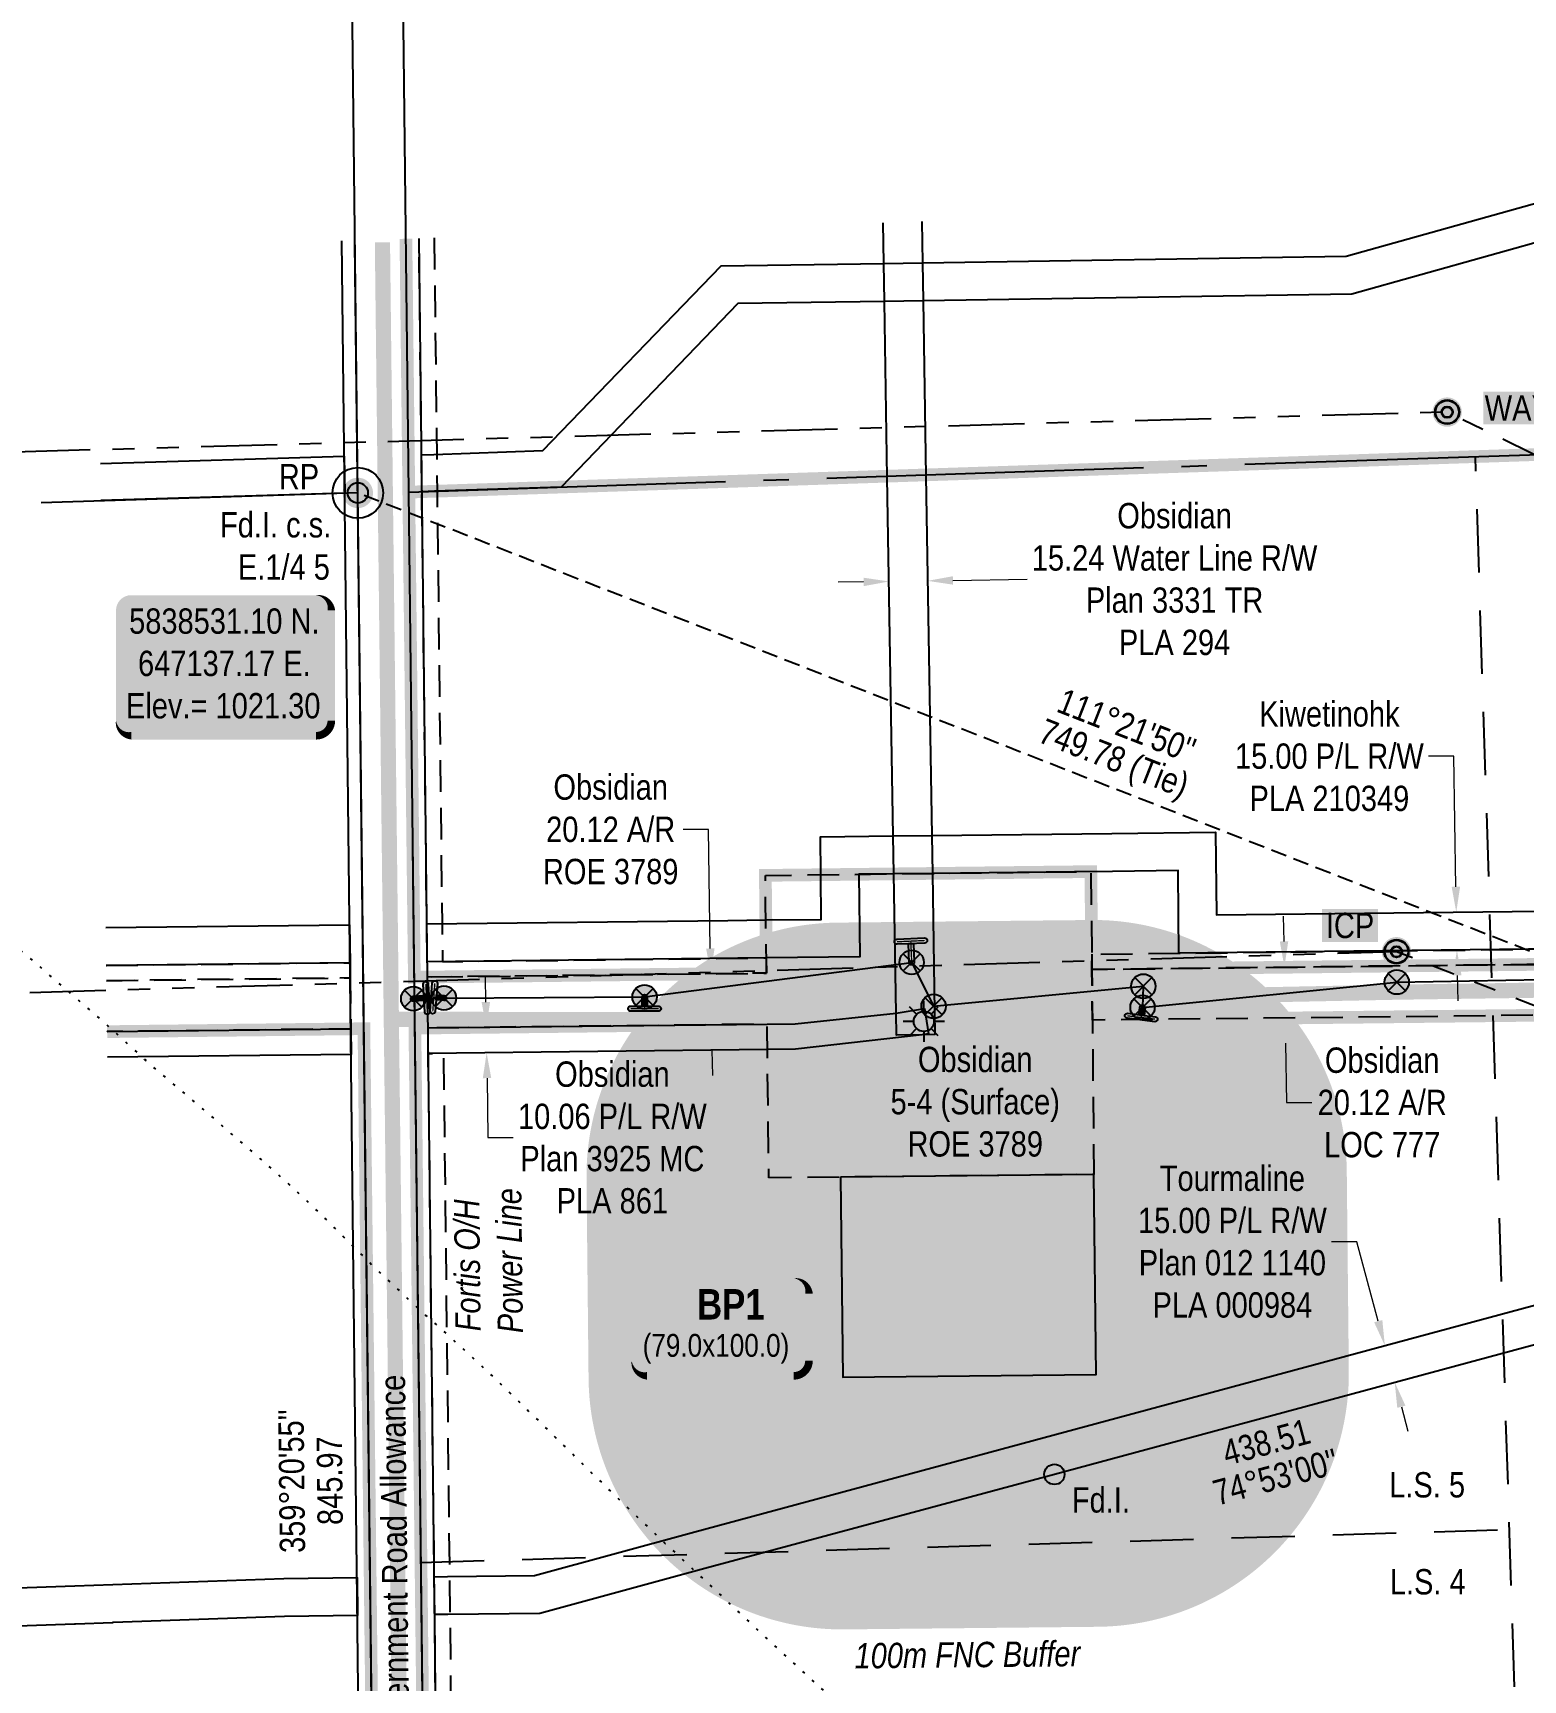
# Model space of a CAD drawing. Extents: x 640289 to 652763, y 5833822 to 5839625.
# Drawn here: x 647009 to 647597, y 5838062 to 5838713 of the extents above; entities that cross this region are included whole.
import ezdxf
from ezdxf.enums import TextEntityAlignment as Align

# ---------------------------------------------------------------- set-up
doc = ezdxf.new("R2010")
doc.units = 0
doc.header["$LTSCALE"] = 5
doc.header["$PDMODE"] = 34
doc.header["$PDSIZE"] = 0.03
for name, pattern in [('CENTERLINEX3', [5, 2.5, -1, 0.5, -1]), ('foc-ACCESSROAD', [3.75, 2.5, -1.25]), ('foc-DOT', [1, 0.2, -0.8]), ('foc-DRILLPATH', [14.75, 6, -1.75, 1.75, -1.75, 1.75, -1.75]), ('foc-FLOWLINE', [3.75, 2.5, -1.25]), ('foc-LSD', [8, 5, -3]), ('foc-QUARTERLINE', [33, 25, -3, 2, -3]), ('foc-TIELINE', [1.875, 1.25, -0.625])]:
    doc.linetypes.add(name, pattern=pattern)
doc.layers.get('Defpoints').update_dxf_attribs({"color": 9})
for name, color, linetype in [('35', 37, 'Continuous'), ('AS-POWER', 104, 'foc-POWER'), ('AS-POWER-EXISTING-ANC', 72, 'Continuous'), ('AS-POWER-EXISTING-PP', 72, 'Continuous'), ('AS-POWER-T', 104, 'Continuous'), ('AS-ROADS', 254, 'Continuous'), ('AS-TELUS', 224, 'foc-TEL'), ('C-AR', 13, 'foc-ACCESSROAD'), ('C-RW', 13, 'Continuous'), ('C-WS', 13, 'foc-ACCESSROAD'), ('DETAIL-HZ-Existing', 8, 'foc-DOT'), ('DETAIL-T', 7, 'Continuous'), ('F-EZE', 190, 'foc-FLOWLINE'), ('F-RW', 190, 'Continuous'), ('F-WS-S', 8, 'Continuous'), ('L-BD', 7, 'Continuous'), ('L-MON', 1, 'Continuous'), ('L-MON-T', 1, 'Continuous'), ('L-QSEC', 8, 'foc-QUARTERLINE'), ('L-ROAD-T', 7, 'Continuous'), ('L-SEC', 7, 'Continuous'), ('L-SECTION-LSD', 7, 'foc-LSD'), ('L-TIE', 7, 'foc-TIELINE'), ('L-TITLEDB', 4, 'Continuous'), ('P-BUFFER-H 30m', 51, 'Continuous'), ('P-BUFFER-T', 40, 'Continuous'), ('P-PDRILLPATH', 12, 'foc-DRILLPATH'), ('P-TEMP-BLOCKS', 250, 'Continuous'), ('P-TEMP-H', 41, 'Continuous'), ('P-TEMP_BORROW PIT', 46, 'Continuous')]:
    doc.layers.add(name, color=color, linetype=linetype)
doc.layers.add('AS-TRAPPER BOUNDARY', color=7, linetype='CENTERLINEX3', true_color=0xb85c00, transparency=0.6)
for name, color, linetype, lineweight in [('C-AR-T', 13, 'Continuous', 9), ('C-RW-T', 13, 'Continuous', 9), ('C-WS-T', 13, 'Continuous', 9), ('F-RW-T', 190, 'Continuous', 9)]:
    doc.layers.add(name, color=color, linetype=linetype, lineweight=lineweight)
doc.styles.add('100L', font='ARIALN.TTF', dxfattribs={"height": 11})
doc.styles.add('80', font='ARIALN.TTF', dxfattribs={"height": 10})
doc.styles.add('80CG', font='ARIALN.TTF', dxfattribs={"height": 10})
doc.styles.add('80L', font='ARIALN.TTF', dxfattribs={"height": 10})
doc.styles.add('BOLD', font='ARIALNB.TTF')
doc.styles.add('foc-LtypeFont', font='ARIALN.TTF', dxfattribs={"height": 7.35})
doc.linetypes.add('foc-POWER', pattern='A,6,-1,["P",foc-LtypeFont,S=0.2,R=0,X=-0.625,Y=-0.75],-1.24,4', length=12.24)
doc.linetypes.add('foc-POWER-NOLINE', pattern='A,0,-4,["P",foc-LtypeFont,S=0.2,R=0,X=-0.625,Y=-0.75],-8.24', length=12.24)
doc.linetypes.add('foc-TEL', pattern='A,2,-1,["T",foc-LtypeFont,S=0.2,R=0,X=-0.425,Y=-0.75],-1.24,8', length=12.24)
doc.linetypes.add('foc-TEL-NOLINE', pattern='A,0,-2,["T",foc-LtypeFont,S=0.2,R=0,X=-0.425,Y=-0.75],-10.24', length=12.24)
doc.dimstyles.new('Compass 5 000', dxfattribs={"dimscale": 5, "dimtxt": 9, "dimasz": 2, "dimexe": 0.2, "dimexo": 0.0625, "dimgap": 0.5, "dimtad": 0, "dimtih": 1, "dimtoh": 1, "dimzin": 0, "dimdsep": 46, "dimtxsty": '80CG', "dimcen": 0.1, "dimse1": 1, "dimse2": 1, "dimclrd": 256, "dimclrt": 256, "dimaunit": 1, "dimadec": 4, "dimazin": 0, "dimtfac": 0.06, "dimtofl": 0, "dimtmove": 0, "dimatfit": 1, "dimfxl": 0.2, "dimtolj": 1, "dimtzin": 0, "dimlwd": -1, "dimarcsym": 0})

# ---------------------------------------------------------------- blocks, each defined once
blk = doc.blocks.new('fdia')
at = {"color": 255, "const_width": 1}
blk.add_lwpolyline([(-0.5, 0, 1), (0.5, 0, 1)], format="xyb", close=True, dxfattribs=at)
blk = doc.blocks.new('Fdiaa')
blk.add_blockref('fdia', (0, 0))
blk = doc.blocks.new('fdib')
at = {"color": 1, "const_width": 1.6}
blk.add_lwpolyline([(-0.4, 0, 1), (0.4, 0, 1)], format="xyb", close=True, dxfattribs=at)
at = {"color": 1}
blk.add_circle((0, 0), 0.8, dxfattribs=at)
blk = doc.blocks.new('Fdibb')
blk.add_blockref('fdib', (0, 0))
blk = doc.blocks.new('fdicc')
for name in ['Fdibb', 'Fdiaa']:
    blk.add_blockref(name, (0, 0))
blk = doc.blocks.new('FDI')
blk.add_blockref('fdicc', (0, 0))
blk = doc.blocks.new('*D42')
at = {"layer": 'C-AR-T', "transparency": 16777216}
for p, q in [((647502.62, 5838354.05), (647502.47, 5838364.05)), ((647503.26, 5838313.93), (647503.63, 5838290.44)), ((647503.63, 5838290.44), (647513.63, 5838290.44))]:
    blk.add_line(p, q, dxfattribs=at)
for points in [[(647504.29, 5838354.08), (647500.96, 5838354.02), (647502.78, 5838344.05)], [(647504.92, 5838313.96), (647501.59, 5838313.9), (647503.1, 5838323.93)]]:
    blk.add_solid(points, dxfattribs=at)
at = {"layer": 'Defpoints', "color": 0, "transparency": 16777216}
for p in [(647693.38, 5838347.06), (647503.1, 5838323.93), (647693.69, 5838326.94)]:
    blk.add_point(p, dxfattribs=at)
at = {"layer": 'C-AR-T', "transparency": 16777216, "insert": (647541.36, 5838290.44), "char_height": 10, "attachment_point": 5, "style": '80CG'}
blk.add_mtext('\\A1;Obsidian\\P20.12 A/R\\PLOC 777', dxfattribs=at)
blk = doc.blocks.new('*D43')
at = {"layer": 'C-RW-T', "transparency": 16777216}
for p, q in [((647336.74, 5838495.97), (647326.74, 5838495.8)), ((647371.97, 5838496.54), (647401.26, 5838497.03))]:
    blk.add_line(p, q, dxfattribs=at)
for points in [[(647371.94, 5838498.21), (647371.99, 5838494.88), (647361.97, 5838496.38)], [(647336.71, 5838497.63), (647336.76, 5838494.3), (647346.74, 5838496.13)]]:
    blk.add_solid(points, dxfattribs=at)
at = {"layer": 'Defpoints', "color": 0, "transparency": 16777216}
for p in [(647346.79, 5838492.77), (647361.97, 5838496.38), (647362.02, 5838493.02)]:
    blk.add_point(p, dxfattribs=at)
at = {"layer": 'C-RW-T', "transparency": 16777216, "insert": (647459.44, 5838497.03), "char_height": 10, "attachment_point": 5, "style": '80CG'}
blk.add_mtext('\\A1;Obsidian\\P15.24 Water Line R/W\\PPlan 3331 TR\\PPLA 294', dxfattribs=at)
blk = doc.blocks.new('*D44')
at = {"layer": 'C-RW-T', "transparency": 16777216}
for p, q in [((647187.68, 5838330.12), (647187.53, 5838340.12)), ((647188.15, 5838300.1), (647188.51, 5838276.6)), ((647188.51, 5838276.6), (647198.51, 5838276.6))]:
    blk.add_line(p, q, dxfattribs=at)
for points in [[(647189.35, 5838330.15), (647186.01, 5838330.1), (647187.84, 5838320.12)], [(647189.81, 5838300.12), (647186.48, 5838300.07), (647187.99, 5838310.09)]]:
    blk.add_solid(points, dxfattribs=at)
at = {"layer": 'Defpoints', "color": 0, "transparency": 16777216}
for p in [(647229.12, 5838320.76), (647187.99, 5838310.09), (647229.28, 5838310.73)]:
    blk.add_point(p, dxfattribs=at)
at = {"layer": 'C-RW-T', "transparency": 16777216, "insert": (647237.6, 5838276.6), "char_height": 10, "attachment_point": 5, "style": '80CG'}
blk.add_mtext('\\A1;Obsidian\\P10.06 P/L R/W\\PPlan 3925 MC\\PPLA 861', dxfattribs=at)
blk = doc.blocks.new('*D45')
at = {"layer": 'Defpoints', "color": 0, "transparency": 16777216}
for p in [(647834.12, 5838369.83), (647570.59, 5838365.63), (647834.36, 5838354.84)]:
    blk.add_point(p, dxfattribs=at)
at = {"layer": 'F-RW-T', "transparency": 16777216}
for p, q in [((647569.61, 5838427.13), (647559.61, 5838427.13)), ((647570.43, 5838375.62), (647569.61, 5838427.13)), ((647570.99, 5838340.64), (647571.15, 5838330.64))]:
    blk.add_line(p, q, dxfattribs=at)
for points in [[(647572.1, 5838375.65), (647568.77, 5838375.6), (647570.59, 5838365.63)], [(647572.66, 5838340.67), (647569.32, 5838340.61), (647570.83, 5838350.64)]]:
    blk.add_solid(points, dxfattribs=at)
at = {"layer": 'F-RW-T', "transparency": 16777216, "insert": (647520.52, 5838427.13), "char_height": 10, "attachment_point": 5, "style": '80CG'}
blk.add_mtext('\\A1;Kiwetinohk\\P15.00 P/L R/W\\PPLA 210349', dxfattribs=at)
blk = doc.blocks.new('*D46')
at = {"layer": 'C-WS-T', "transparency": 16777216}
for p, q in [((647275.49, 5838398.25), (647265.49, 5838398.25)), ((647276.25, 5838351.27), (647275.49, 5838398.25)), ((647276.9, 5838311.14), (647277.07, 5838301.14))]:
    blk.add_line(p, q, dxfattribs=at)
for points in [[(647277.92, 5838351.3), (647274.59, 5838351.25), (647276.41, 5838341.28)], [(647278.57, 5838311.16), (647275.24, 5838311.11), (647276.74, 5838321.13)]]:
    blk.add_solid(points, dxfattribs=at)
at = {"layer": 'Defpoints', "color": 0, "transparency": 16777216}
for p in [(647276.41, 5838341.28), (647280.62, 5838341.34), (647280.94, 5838321.2)]:
    blk.add_point(p, dxfattribs=at)
at = {"layer": 'C-WS-T', "transparency": 16777216, "insert": (647236.94, 5838398.25), "char_height": 10, "attachment_point": 5, "style": '80CG'}
blk.add_mtext('\\A1;Obsidian\\P20.12 A/R\\PROE 3789', dxfattribs=at)
blk = doc.blocks.new('*D48')
at = {"layer": 'Defpoints', "color": 0, "transparency": 16777216}
for p in [(647542.41, 5838194.51), (647524.85, 5838189.77), (647528.76, 5838175.29)]:
    blk.add_point(p, dxfattribs=at)
at = {"layer": 'F-RW-T', "transparency": 16777216}
for p, q in [((647531.34, 5838235.5), (647521.34, 5838235.5)), ((647539.8, 5838204.17), (647531.34, 5838235.5)), ((647548.92, 5838170.38), (647551.53, 5838160.73))]:
    blk.add_line(p, q, dxfattribs=at)
for points in [[(647541.41, 5838204.6), (647538.19, 5838203.73), (647542.41, 5838194.51)], [(647550.53, 5838170.82), (647547.31, 5838169.95), (647546.31, 5838180.03)]]:
    blk.add_solid(points, dxfattribs=at)
at = {"layer": 'F-RW-T', "transparency": 16777216, "insert": (647482.25, 5838235.5), "char_height": 10, "attachment_point": 5, "style": '80CG'}
blk.add_mtext('\\A1;Tourmaline\\P15.00 P/L R/W\\PPlan 012 1140\\PPLA 000984', dxfattribs=at)
blk = doc.blocks.new('plbh')
at = {"layer": 'L-MON'}
h = blk.add_hatch(color=255, dxfattribs=at)
h.dxf.hatch_style = 1
edge = h.paths.add_edge_path()
edge.add_arc((0, 0), 1.16, 0, 360)
h = blk.add_hatch(color=256, dxfattribs=at)
h.dxf.hatch_style = 1
h.paths.add_polyline_path([(-0.96, 0, 1), (0.96, 0, 1)])
h.paths.add_polyline_path([(0.91, 0, -1), (-0.91, 0, -1)], flags=16)
h.paths.add_polyline_path([(0.45, 0, -1), (-0.45, 0, -1)], flags=0)
h = blk.add_hatch(color=256, dxfattribs=at)
h.dxf.hatch_style = 1
h.paths.add_polyline_path([(-0.45, 0, 1), (0.45, 0, 1)])
h.paths.add_polyline_path([(0.4, 0, -1), (-0.4, 0, -1)], flags=16)
at = {"layer": 'L-MON', "color": 240}
for radius in [0.96, 0.91, 0.45, 0.4]:
    blk.add_circle((0, 0), radius, dxfattribs=at)
blk = doc.blocks.new('ICP_text')
at = {"color": 14, "insert": (-10.78, -0.47), "char_height": 10, "attachment_point": 5, "style": '80L', "bg_fill": 1, "box_fill_scale": 1.15, "bg_fill_color": 255, "bg_fill_transparency": 0}
blk.add_mtext_dynamic_manual_height_columns('ICP', width=19.0702, gutter_width=47.5, heights=[0], dxfattribs=at)
blk = doc.blocks.new('GAS')
h = blk.add_hatch(color=255)
h.dxf.hatch_style = 1
edge = h.paths.add_edge_path()
edge.add_arc((0, 0), 0.9, 0, 360)
for p, q in [((0, 0.81), (0, 1.62)), ((-0.81, 0), (-1.62, 0)), ((-0.57, 0.57), (-1.14, 1.14)), ((0.57, 0.57), (1.14, 1.14)), ((1.62, 0), (0.81, 0)), ((-0.57, -0.57), (-1.14, -1.14)), ((0, -0.81), (0, -1.62)), ((1.14, -1.14), (0.57, -0.57))]:
    blk.add_line(p, q)
blk.add_circle((0, 0), 0.8)
blk = doc.blocks.new('*U66')
at = {"layer": '35', "color": 3}
blk.add_circle((0, 0), 10, dxfattribs=at)
at = {"layer": '35', "color": 3, "style": '80'}
blk.add_attdef('RP_001', (-31.18, 1.41), '', height=10, dxfattribs=at)
blk = doc.blocks.new('*U67')
h = blk.add_hatch(color=254)
edge = h.paths.add_edge_path()
edge.add_line((-36.5, -28.5), (36.5, -28.5))
edge.add_arc((36.5, -22.5), 6, 270, 360)
edge.add_line((42.5, -22.5), (42.5, 21))
edge.add_arc((36.5, 21), 6, 0, 90)
edge.add_line((36.5, 27), (-36.5, 27))
edge.add_arc((-36.5, 21), 6, 90, 180)
edge.add_line((-42.5, 21), (-42.5, -22.5))
edge.add_arc((-36.5, -22.5), 6, 180, 270)
at = {"color": 1, "flags": 128}
blk.add_lwpolyline([(-36.5, -28.5, 3, 3, 0), (36.5, -28.5, 3, 3, 0.414214), (42.5, -22.5, 3, 3, 0), (42.5, 21, 3, 0, 0.414214), (36.5, 27, 0, 0, 0), (-36.5, 27, 0, 0, 0.414214), (-42.5, 21, 0, 0, 0), (-42.5, -22.5, 0, 3, 0.414214)], format="xyseb", close=True, dxfattribs=at)
blk.add_lwpolyline([(-32.96, -11.12, 0, 10, 0), (0, 0, 5, 5, 0)], format="xyseb", dxfattribs=at)
at = {"color": 1, "style": '80'}
blk.add_attdef('ENTER_TEXT_001', (-35.99, -5), '', height=10, dxfattribs=at)
blk = doc.blocks.new('*U68')
at = {"true_color": 0xff8aff}
h = blk.add_hatch(color=211, dxfattribs=at)
edge = h.paths.add_edge_path()
edge.add_line((-29, -20), (29, -20))
edge.add_arc((29, -14), 6, 270, 360)
edge.add_line((35, -14), (35, 12.5))
edge.add_arc((29, 12.5), 6, 0, 90)
edge.add_line((29, 18.5), (-29, 18.5))
edge.add_arc((-29, 12.5), 6, 90, 180)
edge.add_line((-35, 12.5), (-35, -14))
edge.add_arc((-29, -14), 6, 180, 270)
at = {"color": 250, "flags": 128}
blk.add_lwpolyline([(-29, -20, 3, 3, 0), (29, -20, 3, 3, 0.414214), (35, -14, 3, 3, 0), (35, 12.5, 3, 0, 0.414214), (29, 18.5, 0, 0, 0), (-29, 18.5, 0, 0, 0.414214), (-35, 12.5, 0, 0, 0), (-35, -14, 0, 3, 0.414214)], format="xyseb", close=True, dxfattribs=at)
at = {"flags": 128}
blk.add_lwpolyline([(-28.26, -14.23, 0, 7.5, 0), (0, 0, 0, 0, 0)], format="xyseb", dxfattribs=at)
at = {"color": 250}
for tag, p, height, style in [('TEMP_AREA_W1_001', (-9.21, 2.24), 12, 'BOLD'), ('ENTER_TEXT_001', (-30.66, -12.47), 9, '80')]:
    blk.add_attdef(tag, p, '', height=height, dxfattribs=dict(at, style=style))
blk = doc.blocks.new('POWERPOLE')
h = blk.add_hatch(color=255)
edge = h.paths.add_edge_path()
edge.add_arc((0, 0), 0.96, 0, 360)
at = {"linetype": 'Continuous'}
for p, q in [((0.68, -0.68), (-0.68, 0.68)), ((-0.68, -0.68), (0.68, 0.68))]:
    blk.add_line(p, q, dxfattribs=at)
blk.add_circle((0, 0), 0.96, dxfattribs=at)
blk = doc.blocks.new('*U69')
h = blk.add_hatch(color=255)
h.dxf.hatch_style = 1
edge = h.paths.add_edge_path()
edge.add_arc((0.08, 1.1), 0.2, -4.1454, 175.8546, ccw=False)
edge.add_line((0.28, 1.08), (0.19, -0.21))
edge.add_line((0.19, -0.21), (0.12, -1.11))
edge.add_arc((-0.08, -1.1), 0.2, 175.8546, 355.8546, ccw=False)
edge.add_line((-0.28, -1.08), (-0.12, 1.11))
h = blk.add_hatch(color=255)
h.dxf.hatch_style = 1
edge = h.paths.add_edge_path()
edge.add_arc((0.8, -0.06), 0.2, -94.1454, 85.8546, ccw=False)
edge.add_line((0.79, -0.26), (0.19, -0.21))
edge.add_line((0.19, -0.21), (0.21, 0.19))
edge.add_line((0.21, 0.19), (0.82, 0.14))
at = {"color": 255}
blk.add_lwpolyline([(-0.12, 1.11, -1), (0.28, 1.08), (0.19, -0.21), (0.12, -1.11, -1), (-0.28, -1.08)], format="xyb", close=True, dxfattribs=at)
at = {"color": 72, "const_width": 0.1, "flags": 128}
for points in [[(0.08, 1.1), (-0.08, -1.1)], [(0.8, -0.06), (0, 0)]]:
    blk.add_lwpolyline(points, dxfattribs=at)
at = {"color": 255, "flags": 128}
blk.add_lwpolyline([(0.82, 0.14, -1), (0.79, -0.26), (0.19, -0.21), (0.21, 0.19)], format="xyb", close=True, dxfattribs=at)
blk = doc.blocks.new('*U70')
h = blk.add_hatch(color=255)
h.dxf.hatch_style = 1
edge = h.paths.add_edge_path()
edge.add_arc((-1.05, -0.05), 0.2, 92.8978, 272.8978, ccw=False)
edge.add_line((-1.06, 0.15), (-0.21, 0.19))
edge.add_line((-0.21, 0.19), (-0.19, -0.21))
edge.add_line((-0.19, -0.21), (-1.04, -0.25))
h = blk.add_hatch(color=255)
h.dxf.hatch_style = 1
edge = h.paths.add_edge_path()
edge.add_arc((0.06, -1.1), 0.2, -177.1022, 2.8978, ccw=False)
edge.add_line((-0.14, -1.11), (-0.21, 0.19))
edge.add_line((-0.21, 0.19), (-0.26, 1.09))
edge.add_arc((-0.06, 1.1), 0.2, 2.8978, 182.8978, ccw=False)
edge.add_line((0.14, 1.11), (0.26, -1.09))
at = {"color": 255, "flags": 128}
blk.add_lwpolyline([(-1.04, -0.25, -1), (-1.06, 0.15), (-0.21, 0.19), (-0.19, -0.21)], format="xyb", close=True, dxfattribs=at)
at = {"color": 72, "const_width": 0.1, "flags": 128}
for points in [[(-1.05, -0.05), (0, 0)], [(0.06, -1.1), (-0.06, 1.1)]]:
    blk.add_lwpolyline(points, dxfattribs=at)
at = {"color": 255}
blk.add_lwpolyline([(0.26, -1.09, -1), (-0.14, -1.11), (-0.21, 0.19), (-0.26, 1.09, -1), (0.14, 1.11)], format="xyb", close=True, dxfattribs=at)
blk = doc.blocks.new('*U71')
h = blk.add_hatch(color=255)
h.dxf.hatch_style = 1
edge = h.paths.add_edge_path()
edge.add_arc((-1.1, 0), 0.2, 90.248, 270.248, ccw=False)
edge.add_line((-1.1, 0.2), (0.2, 0.2))
edge.add_line((0.2, 0.2), (1.1, 0.2))
edge.add_arc((1.1, 0), 0.2, -89.752, 90.248, ccw=False)
edge.add_line((1.1, -0.2), (-1.1, -0.2))
h = blk.add_hatch(color=255)
h.dxf.hatch_style = 1
edge = h.paths.add_edge_path()
edge.add_arc((0, 0.92), 0.2, 0.248, 180.248, ccw=False)
edge.add_line((0.2, 0.93), (0.2, 0.2))
edge.add_line((0.2, 0.2), (-0.2, 0.2))
edge.add_line((-0.2, 0.2), (-0.2, 0.92))
at = {"color": 255}
blk.add_lwpolyline([(-1.1, -0.2, -1), (-1.1, 0.2), (0.2, 0.2), (1.1, 0.2, -1), (1.1, -0.2)], format="xyb", close=True, dxfattribs=at)
at = {"color": 72, "const_width": 0.1, "flags": 128}
for points in [[(-1.1, 0), (1.1, 0)], [(0, 0.92), (0, 0)]]:
    blk.add_lwpolyline(points, dxfattribs=at)
at = {"color": 255, "flags": 128}
blk.add_lwpolyline([(-0.2, 0.92, -1), (0.2, 0.93), (0.2, 0.2), (-0.2, 0.2)], format="xyb", close=True, dxfattribs=at)
blk = doc.blocks.new('*U72')
h = blk.add_hatch(color=255)
h.dxf.hatch_style = 1
edge = h.paths.add_edge_path()
edge.add_arc((1.1, 0.05), 0.2, -87.6081, 92.3919, ccw=False)
edge.add_line((1.11, -0.15), (-0.19, -0.21))
edge.add_line((-0.19, -0.21), (-1.09, -0.25))
edge.add_arc((-1.1, -0.05), 0.2, 92.3919, 272.3919, ccw=False)
edge.add_line((-1.11, 0.15), (1.09, 0.25))
h = blk.add_hatch(color=255)
h.dxf.hatch_style = 1
edge = h.paths.add_edge_path()
edge.add_arc((0.07, -1.68), 0.2, -177.6081, 2.3919, ccw=False)
edge.add_line((-0.13, -1.68), (-0.19, -0.21))
edge.add_line((-0.19, -0.21), (0.21, -0.19))
edge.add_line((0.21, -0.19), (0.27, -1.67))
at = {"color": 255}
blk.add_lwpolyline([(1.09, 0.25, -1), (1.11, -0.15), (-0.19, -0.21), (-1.09, -0.25, -1), (-1.11, 0.15)], format="xyb", close=True, dxfattribs=at)
at = {"color": 72, "const_width": 0.1, "flags": 128}
for points in [[(1.1, 0.05), (-1.1, -0.05)], [(0.07, -1.68), (0, 0)]]:
    blk.add_lwpolyline(points, dxfattribs=at)
at = {"color": 255, "flags": 128}
blk.add_lwpolyline([(0.27, -1.67, -1), (-0.13, -1.68), (-0.19, -0.21), (0.21, -0.19)], format="xyb", close=True, dxfattribs=at)
blk = doc.blocks.new('*U73')
h = blk.add_hatch(color=255)
h.dxf.hatch_style = 1
edge = h.paths.add_edge_path()
edge.add_arc((-1.09, 0.13), 0.2, 83.0027, 263.0027, ccw=False)
edge.add_line((-1.07, 0.33), (0.22, 0.17))
edge.add_line((0.22, 0.17), (1.12, 0.06))
edge.add_arc((1.09, -0.13), 0.2, -96.9973, 83.0027, ccw=False)
edge.add_line((1.07, -0.33), (-1.12, -0.06))
h = blk.add_hatch(color=255)
h.dxf.hatch_style = 1
edge = h.paths.add_edge_path()
edge.add_arc((0.1, 0.8), 0.2, -6.9973, 173.0027, ccw=False)
edge.add_line((0.3, 0.77), (0.22, 0.17))
edge.add_line((0.22, 0.17), (-0.17, 0.22))
edge.add_line((-0.17, 0.22), (-0.1, 0.82))
at = {"color": 255}
blk.add_lwpolyline([(-1.12, -0.06, -1), (-1.07, 0.33), (0.22, 0.17), (1.12, 0.06, -1), (1.07, -0.33)], format="xyb", close=True, dxfattribs=at)
at = {"color": 72, "const_width": 0.1, "flags": 128}
for points in [[(-1.09, 0.13), (1.09, -0.13)], [(0.1, 0.8), (0, 0)]]:
    blk.add_lwpolyline(points, dxfattribs=at)
at = {"color": 255, "flags": 128}
blk.add_lwpolyline([(-0.1, 0.82, -1), (0.3, 0.77), (0.22, 0.17), (-0.17, 0.22)], format="xyb", close=True, dxfattribs=at)

msp = doc.modelspace()

# ---------------------------------------------------------------- hatches: boundary and pattern name
at = {"layer": 'P-BUFFER-H 30m'}
h = msp.add_hatch(color=256, dxfattribs=at)
h.dxf.hatch_style = 1
h.paths.add_polyline_path([(647528.194, 5838184.549), (647527.381, 5838263.545, 0.4142136), (647426.356, 5838362.51), (647326.362, 5838361.48, 0.4142136), (647227.397, 5838260.456), (647228.21, 5838181.46, 0.4142136), (647329.235, 5838082.495), (647429.229, 5838083.525, 0.4142136)])
h.paths.add_polyline_path([(647428.2, 5838183.519), (647328.205, 5838182.489), (647327.391, 5838261.485), (647427.386, 5838262.515)], flags=16)
at = {"layer": 'P-TEMP-H'}
h = msp.add_hatch(color=256, dxfattribs=at)
h.dxf.hatch_style = 1
h.paths.add_polyline_path([(647327.663, 5838261.04), (647328.476, 5838182.067), (647428.442, 5838183.096), (647427.629, 5838262.069)])

# ---------------------------------------------------------------- linework, layer by layer
at = {"layer": 'AS-POWER', "linetype": 'foc-POWER-NOLINE', "flags": 128}
msp.add_lwpolyline([(647166.897, 5837686.073), (647158.869, 5838391.633)], dxfattribs=at)
at = {"layer": 'AS-POWER', "flags": 128}
msp.add_lwpolyline([(647159.029, 5838331.463), (647171.153, 5838331.708), (647250.299, 5838332.134), (647355.711, 5838345.79), (647364.336, 5838328.461), (647447.097, 5838336.374), (647446.781, 5838328.006), (647547.108, 5838337.979), (647647.537, 5838339.815), (647747.798, 5838341.359), (647848.14, 5838343.338), (647948.264, 5838345.171), (648049.625, 5838347.007)], dxfattribs=at)
at = {"layer": 'AS-ROADS', "const_width": 5.998, "flags": 128}
for points in [[(647168.623, 5837585.659), (647157.011, 5837672.565), (647157.264, 5837722.95), (647146.875, 5838630.024)], [(648049.235, 5838340.732), (647946.186, 5838339.409), (647847.486, 5838338.491), (647747.448, 5838336.636), (647648.853, 5838335.462), (647547.287, 5838334.04), (647447.195, 5838332.027), (647298.607, 5838324.299), (647251.054, 5838323.203), (647148.642, 5838323.301)]]:
    msp.add_lwpolyline(points, dxfattribs=at)
at = {"layer": 'AS-TELUS', "linetype": 'foc-TEL-NOLINE', "flags": 128}
msp.add_lwpolyline([(647146.789, 5837685.43), (647136.045, 5838629.646)], dxfattribs=at)
at = {"layer": 'AS-TRAPPER BOUNDARY', "color": 52, "true_color": 0xbadd22, "const_width": 4.999, "flags": 128}
for points in [[(647157.278, 5838531.408), (647156.14, 5838631.402)], [(647038.252, 5838318.445), (647139.573, 5838319.6), (647146.789, 5837685.43), (647045.628, 5837682.19)]]:
    msp.add_lwpolyline(points, dxfattribs=at)
msp.add_lwpolyline([(647989.45, 5838442.976), (647992.389, 5838349.439), (647426.796, 5838342.991), (647426.734, 5838348.982), (647426.398, 5838381.606), (647363.862, 5838380.897), (647348.623, 5838380.715), (647297.963, 5838380.132), (647298.403, 5838341.527), (647159.457, 5838339.943), (647159.457, 5838339.943), (647157.278, 5838531.408), (647985.804, 5838559.001), (647989.45, 5838442.976)], close=True, dxfattribs=at)
at = {"layer": 'C-AR', "flags": 128}
msp.add_lwpolyline([(647992.389, 5838349.439), (647993.026, 5838329.178), (647427.002, 5838322.989), (647426.796, 5838342.991), (647992.389, 5838349.439)], close=True, dxfattribs=at)
at = {"layer": 'C-RW'}
for points in [[(647775.01, 5838693.865), (647885.593, 5838570.35), (647969.646, 5838573.112), (647985.345, 5838573.628), (647985.804, 5838559.001), (647878.621, 5838555.432), (647770.06, 5838676.899), (647665.508, 5838647.637), (647529.374, 5838609.537), (647360.24, 5838606.933), (647344.93, 5838606.698), (647287.05, 5838605.808), (647217.36, 5838533.409), (647167.361, 5838531.744), (647162.455, 5838531.581), (647162.29, 5838546.062), (647167.182, 5838546.237), (647210.226, 5838547.773), (647280.58, 5838620.715), (647344.685, 5838621.702), (647359.913, 5838621.936), (647527.2, 5838624.511), (647775.01, 5838693.865)], [(647360.741, 5838327.559), (647362.318, 5838317.62), (647359.901, 5838317.23), (647309.8, 5838311.484), (647298.756, 5838311.358), (647164.978, 5838309.832), (647164.864, 5838319.889), (647298.641, 5838321.414), (647309.684, 5838321.54), (647349.522, 5838325.717), (647360.741, 5838327.559)]]:
    msp.add_lwpolyline(points, close=True, dxfattribs=at)
for points in [[(647359.648, 5838638.219), (647359.913, 5838621.936), (647360.24, 5838606.933), (647361.289, 5838537.655), (647363.616, 5838395.885), (647363.862, 5838380.897), (647364.905, 5838317.307), (647359.901, 5838317.23), (647349.663, 5838317.049), (647349.522, 5838325.717), (647348.623, 5838380.715), (647348.378, 5838395.707), (647346.065, 5838537.148), (647344.93, 5838606.698), (647344.685, 5838621.702), (647344.424, 5838637.709)], [(647035.652, 5838542.686), (647131.822, 5838545.572), (647131.989, 5838530.95), (647035.822, 5838528.035)], [(647038.252, 5838318.445), (647038.252, 5838318.445), (647134.395, 5838319.541), (647134.509, 5838309.485), (647038.368, 5838308.389)]]:
    msp.add_lwpolyline(points, dxfattribs=at)
at = {"layer": 'C-WS', "flags": 128}
msp.add_lwpolyline([(647426.734, 5838348.989), (647426.796, 5838342.991), (647427.02, 5838321.163), (647427.629, 5838262.069), (647299.342, 5838260.748), (647298.782, 5838309.065), (647298.641, 5838321.414), (647164.864, 5838319.889), (647164.635, 5838340.002), (647298.403, 5838341.527), (647298.362, 5838345.287), (647297.963, 5838380.132), (647348.623, 5838380.715), (647363.862, 5838380.897), (647426.398, 5838381.606), (647426.734, 5838348.989)], close=True, dxfattribs=at)
msp.add_lwpolyline([(647038.019, 5838338.558), (647134.166, 5838339.654), (647134.395, 5838319.541), (647038.252, 5838318.445)], dxfattribs=at)
at = {"layer": 'F-EZE', "flags": 128}
for points in [[(647167.313, 5838631.777), (647168.451, 5838531.78), (647170.394, 5838361.063), (647170.564, 5838346.068), (647298.336, 5838347.525), (647298.403, 5838341.527), (647164.635, 5838340.002), (647164.396, 5838360.994), (647162.455, 5838531.581), (647161.317, 5838631.576)], [(647037.897, 5838344.555), (647037.949, 5838344.556), (647134.097, 5838345.652), (647134.166, 5838339.654), (647038.019, 5838338.558)]]:
    msp.add_lwpolyline(points, dxfattribs=at)
for points in [[(647992.201, 5838355.436), (647992.389, 5838349.439), (647426.796, 5838342.991), (647426.734, 5838348.982), (647992.201, 5838355.436)], [(647178.071, 5837686.43), (647172.074, 5837686.238), (647164.978, 5838309.832), (647170.976, 5838309.901), (647178.071, 5837686.43)]]:
    msp.add_lwpolyline(points, close=True, dxfattribs=at)
at = {"layer": 'F-RW'}
for points in [[(647909.557, 5838354.494), (647461.168, 5838349.381), (647461.008, 5838364.376), (647460.82, 5838381.99), (647434.918, 5838381.697), (647419.916, 5838381.536), (647363.847, 5838380.896), (647348.623, 5838380.715), (647334.846, 5838380.556), (647335.182, 5838347.945), (647298.336, 5838347.525), (647164.567, 5838346), (647164.396, 5838360.994), (647283.173, 5838362.348), (647298.165, 5838362.519), (647320.022, 5838362.769), (647319.856, 5838380.383), (647319.685, 5838395.372), (647348.378, 5838395.707), (647363.615, 5838395.885), (647434.744, 5838396.696), (647475.639, 5838397.151), (647475.987, 5838364.547), (647907.779, 5838369.47)], [(647037.775, 5838359.551), (647133.927, 5838360.647), (647134.097, 5838345.652), (647037.902, 5838344.555)], [(646694.782, 5838088.135), (647025.514, 5838099.664), (647040.501, 5838100.187), (647107.92, 5838102.539), (647136.859, 5838102.921), (647136.859, 5838102.921), (647137.03, 5838087.932), (647108.264, 5838087.556), (647040.692, 5838085.154), (647040.332, 5838085.142), (647025.706, 5838084.623), (647025.332, 5838084.609), (646819.323, 5838077.295)]]:
    msp.add_lwpolyline(points, dxfattribs=at)
at = {"layer": 'L-QSEC'}
for p, q in [((647157.278, 5838531.408), (648798.284, 5838586.06)), ((647137.17, 5838531.102), (646350.332, 5838506.469))]:
    msp.add_line(p, q, dxfattribs=at)
at = {"layer": 'L-SEC'}
for p, q in [((647137.166, 5838531.101), (647126.881, 5839434.977)), ((647157.278, 5838531.408), (647146.989, 5839435.629)), ((647146.789, 5837685.43), (647137.166, 5838531.101)), ((647166.897, 5837686.073), (647157.278, 5838531.408))]:
    msp.add_line(p, q, dxfattribs=at)
at = {"layer": 'L-SECTION-LSD'}
for p, q in [((647604.968, 5837700.071), (647578.123, 5838545.424)), ((647162.085, 5838108.933), (647999.152, 5838134.199))]:
    msp.add_line(p, q, dxfattribs=at)
at = {"layer": 'L-TIE'}
msp.add_line((647835.225, 5838258.036), (647137.166, 5838531.101), dxfattribs=at)
at = {"layer": 'L-TITLEDB'}
for p, q in [((647141.612, 5837685.264), (647130.855, 5838630.556)), ((647172.074, 5837686.238), (647161.317, 5838631.576))]:
    msp.add_line(p, q, dxfattribs=at)
at = {"layer": 'P-PDRILLPATH', "flags": 128}
for points in [[(647896.182, 5838228.083), (647787, 5838455), (647567, 5838563), (644131, 5838467)], [(647896.653, 5838213.091), (647547, 5838350), (645295, 5838282)]]:
    msp.add_lwpolyline(points, dxfattribs=at)
at = {"layer": 'P-TEMP_BORROW PIT'}
msp.add_lwpolyline([(647327.663, 5838261.04), (647328.476, 5838182.067), (647428.442, 5838183.096), (647427.629, 5838262.069)], close=True, dxfattribs=at)

# ---------------------------------------------------------------- block references
at = {"xscale": 0.9997111, "yscale": 0.9997111, "zscale": 0.9997111}
msp.add_blockref('*U66', (647137.166, 5838531.101), dxfattribs=at).add_auto_attribs({'RP_001': 'RP'})
at = {"linetype": 'Continuous', "xscale": 0.9997111, "yscale": 0.9997111, "zscale": 0.9997111}
msp.add_blockref('ICP_text', (647539.449, 5838360.754), dxfattribs=at)
at = {"layer": 'AS-POWER-EXISTING-ANC', "color": 6, "xscale": 4.998555499999987, "yscale": 4.998555499999987, "zscale": 4.998555499999987}
for name, p in [('*U72', (647355.361, 5838354.169)), ('*U70', (647164.284, 5838331.729)), ('*U69', (647167.138, 5838331.999)), ('*U71', (647250.319, 5838327.514)), ('*U73', (647446.293, 5838324.03))]:
    msp.add_blockref(name, p, dxfattribs=at)
at = {"layer": 'AS-POWER-EXISTING-PP', "color": 6, "xscale": 4.998555499999987, "yscale": 4.998555499999987, "zscale": 4.998555499999987}
for p in [(647355.711, 5838345.79), (647547.108, 5838337.979), (647159.029, 5838331.463), (647171.153, 5838331.708), (647250.299, 5838332.134), (647447.097, 5838336.374), (647364.336, 5838328.461), (647446.781, 5838328.006)]:
    msp.add_blockref('POWERPOLE', p, dxfattribs=at)
at = {"layer": 'DETAIL-T'}
ref = msp.add_blockref('*U67', (647084.228, 5838463.735), dxfattribs=dict(at, xscale=0.9997111, yscale=0.9997111, zscale=0.9997111))
ref.add_attrib('ENTER_TEXT_001', '5838531.10 N.', (647046.919, 5838475.504), dxfattribs={"layer": '0', "color": 1, "height": 9.99711, "style": '80'})
ref.add_attrib('ENTER_TEXT_002', '647137.17 E.', (647050.442, 5838458.802), dxfattribs={"layer": '0', "color": 1, "height": 9.99711, "style": '80'})
ref.add_attrib('ENTER_TEXT_003', 'Elev.= 1021.30', (647045.689, 5838442.099), dxfattribs={"layer": '0', "color": 1, "height": 9.99711, "style": '80'})
at = {"layer": 'F-WS-S', "xscale": 4.999999999999979, "yscale": 4.999999999999979, "zscale": 4.999999999999979}
msp.add_blockref('GAS', (647360.508, 5838322.497), dxfattribs=at)
at = {"layer": 'L-MON'}
for name, p, xscale, yscale, zscale in [('plbh', (647567, 5838563), 4.998555499999934, 4.998555499999934, 4.998555499999934), ('FDI', (647137.166, 5838531.101), 4.998555499999995, 4.998555499999995, 4.998555499999995), ('plbh', (647547, 5838350), 4.998555499999934, 4.998555499999934, 4.998555499999934), ('FDI', (647412.014, 5838143.699), 4.998555499999995, 4.998555499999995, 4.998555499999995)]:
    msp.add_blockref(name, p, dxfattribs=dict(at, xscale=xscale, yscale=yscale, zscale=zscale))
at = {"layer": 'P-TEMP-BLOCKS', "xscale": 0.9997111, "yscale": 0.9997111, "zscale": 0.9997111}
msp.add_blockref('*U68', (647280.2, 5838202.576), dxfattribs=at).add_auto_attribs({'TEMP_AREA_W1_001': 'BP1', 'ENTER_TEXT_001': '(79.0x100.0)'})

# ---------------------------------------------------------------- texts
at = {"color": 14, "insert": (647617.129, 5838564.543), "char_height": 9.9971, "attachment_point": 5, "style": '80L', "bg_fill": 1, "box_fill_scale": 1.15, "bg_fill_color": 255, "bg_fill_transparency": 0}
msp.add_mtext_dynamic_manual_height_columns('WAYPOINT 1', width=68.63342, gutter_width=189.945, heights=[0], dxfattribs=at)
at = {"layer": 'AS-POWER-T', "insert": (647175.707, 5838195.925), "char_height": 9.98952, "attachment_point": 1, "rotation": 90.651944, "style": '80L'}
msp.add_mtext_dynamic_manual_height_columns('\\pi4.1608;{\\fArial Narrow|b0|i1|c0|p34;Fortis O/H\\P\\pi0.06889; Power Line}', width=60.27934, gutter_width=49.979, heights=[0], dxfattribs=at)
at = {"layer": 'C-WS-T', "insert": (647380.772, 5838290.735), "char_height": 9.99711, "attachment_point": 5, "style": '80CG'}
msp.add_mtext('\\A1;Obsidian\\P5-4 (Surface)\\PROE 3789', dxfattribs=at)
at = {"layer": 'L-BD', "style": '80L'}
for s, height, rotation, p in [("111°21'50''", 9.99711, 338.6357, (647440.551, 5838439.26)), ('749.78 (Tie)', 9.99711, 338.6357, (647435.089, 5838425.295)), ("359°20'55''", 9.99711, 90.6519, (647111.068, 5838141.038)), ('438.51', 9.9971, 15.1169, (647495.625, 5838156.448)), ('845.97', 9.9971, 90.6519, (647126.062, 5838141.209)), ("74°53'00''", 9.9971, 15.1169, (647499.34, 5838142.695))]:
    msp.add_text(s, height=height, rotation=rotation, dxfattribs=at).set_placement(p, align=Align.MIDDLE)
at = {"layer": 'L-MON-T', "char_height": 9.99423, "attachment_point": 1, "style": '80L'}
for s, width, insert in [('\\pi1.0736;Fd.I. c.s.\\P\\pi8.1432;E.1/4 5', 43.04803, (647081.704, 5838523.508)), ('\\pi1.0676;Fd.I.', 22.03771, (647417.841, 5838138.606))]:
    msp.add_mtext_dynamic_manual_height_columns(s, width=width, gutter_width=50, heights=[0], dxfattribs=dict(at, insert=insert))
at = {"layer": 'L-ROAD-T', "style": '80L'}
msp.add_text('Government Road Allowance', height=9.99711, rotation=90.651948, dxfattribs=at).set_placement((647151.646, 5838108.539), align=Align.MIDDLE_CENTER)
at = {"layer": 'P-BUFFER-T', "insert": (647332.195, 5838077.039), "char_height": 9.99191, "attachment_point": 1, "rotation": 0.590002, "style": '80L'}
msp.add_mtext_dynamic_manual_height_columns('\\pi0.91155;{\\fArial Narrow|b0|i1|c0|p34;100m FNC Buffer}', width=90.17584, gutter_width=50, heights=[0], dxfattribs=at)

# ---------------------------------------------------------------- dimensions: what is measured, and where the dimension line sits
at = {"layer": 'C-AR-T'}
dim = msp.add_linear_dim(base=(647503.099, 5838323.93), p1=(647693.375, 5838347.059), p2=(647693.693, 5838326.936), angle=270.903801, text='Obsidian\\P20.12 A/R\\PLOC 777', dimstyle='Compass 5 000', dxfattribs=at)
dim.commit()
dim.dimension.update_dxf_attribs({"geometry": '*D42', "text_midpoint": (647541.363, 5838290.443), "dimtype": 161})
at = {"layer": 'C-RW-T'}
for base, p1, p2, angle, text, picture, middle in [((647361.966, 5838496.38), (647346.791, 5838492.765), (647362.022, 5838493.015), 0.94024, 'Obsidian\\P15.24 Water Line R/W\\PPlan 3331 TR\\PPLA 294', '*D43', (647459.444, 5838497.025)), ((647187.991, 5838310.095), (647229.123, 5838320.764), (647229.278, 5838310.734), 270.887558, 'Obsidian\\P10.06 P/L R/W\\PPlan 3925 MC\\PPLA 861', '*D44', (647237.596, 5838276.595))]:
    dim = msp.add_linear_dim(base=base, p1=p1, p2=p2, angle=angle, text=text, dimstyle='Compass 5 000', dxfattribs=at)
    dim.commit()
    dim.dimension.update_dxf_attribs({"geometry": picture, "text_midpoint": middle, "dimtype": 161})
at = {"layer": 'C-WS-T'}
dim = msp.add_linear_dim(base=(647276.414, 5838341.276), p1=(647280.942, 5838321.203), p2=(647280.616, 5838341.344), angle=90.929219, text='Obsidian\\P20.12 A/R\\PROE 3789', dimstyle='Compass 5 000', dxfattribs=at)
dim.commit()
dim.dimension.update_dxf_attribs({"geometry": '*D46', "text_midpoint": (647236.943, 5838398.247), "dimtype": 161})
at = {"layer": 'F-RW-T'}
dim = msp.add_linear_dim(base=(647570.592, 5838365.626), p1=(647834.357, 5838354.842), p2=(647834.118, 5838369.83), angle=90.914154, text='Kiwetinohk\\P15.00 P/L R/W\\PPLA 210349', dimstyle='Compass 5 000', dxfattribs=at)
dim.commit()
dim.dimension.update_dxf_attribs({"geometry": '*D45', "text_midpoint": (647520.525, 5838427.134), "dimtype": 161})
at = {"layer": 'F-RW-T', "color": 5}
dim = msp.add_linear_dim(base=(647542.405, 5838194.512), p1=(647528.761, 5838175.294), p2=(647524.851, 5838189.772), angle=105.112684, text='Tourmaline\\P15.00 P/L R/W\\PPlan 012 1140\\PPLA 000984', dimstyle='Compass 5 000', dxfattribs=at)
dim.commit()
dim.dimension.update_dxf_attribs({"geometry": '*D48', "text_midpoint": (647482.249, 5838235.504), "dimtype": 161})

# ---------------------------------------------------------------- next in the draw order: texts
at = {"layer": 'L-SECTION-LSD', "char_height": 9.99711, "attachment_point": 1, "style": '100L', "bg_fill": 3, "box_fill_scale": 1.5, "bg_fill_color": 256, "bg_fill_transparency": 0}
for s, width, insert in [('\\pi1.7669;L.S. 5', 30.40114, (647542.377, 5838144.564)), ('\\pi1.9943;L.S. 4', 30.53989, (647542.377, 5838106.29))]:
    msp.add_mtext_dynamic_manual_height_columns(s, width=width, gutter_width=55, heights=[0], dxfattribs=dict(at, insert=insert))

# ---------------------------------------------------------------- next in the draw order: linework, layer by layer
at = {"layer": 'AS-TRAPPER BOUNDARY', "color": 52, "true_color": 0xbadd22, "const_width": 4.999, "flags": 128}
msp.add_lwpolyline([(647299.342, 5838260.748), (647427.629, 5838262.069), (647427.002, 5838322.989), (647993.026, 5838329.178), (648012.384, 5837713.09), (647166.897, 5837686.073), (647159.686, 5838319.83), (647298.641, 5838321.414), (647298.782, 5838309.065), (647299.342, 5838260.748)], close=True, dxfattribs=at)
at = {"layer": 'DETAIL-HZ-Existing', "flags": 128}
msp.add_lwpolyline([(646946.499, 5838402.941), (646946.609, 5838402.924), (646946.774, 5838402.769), (646946.647, 5838402.665), (646946.437, 5838402.659), (646946.16, 5838402.551), (646945.854, 5838402.411), (646945.409, 5838402.248), (646944.727, 5838401.987), (646943.886, 5838401.662), (646942.984, 5838401.384), (646942.207, 5838401.271), (646941.673, 5838401.395), (646941.352, 5838401.755), (646941.108, 5838402.208), (646940.961, 5838402.774), (646941.073, 5838403.368), (646941.38, 5838403.817), (646941.843, 5838404.061), (646942.387, 5838404.268), (646943.01, 5838404.507), (646943.526, 5838404.642), (646943.685, 5838404.667), (646944.251, 5838404.834), (646944.835, 5838405.022), (646945.409, 5838405.229), (646945.922, 5838405.475), (646946.384, 5838405.749), (646946.836, 5838406.013), (646947.21, 5838406.224), (646947.524, 5838406.414), (646947.581, 5838406.525), (646947.391, 5838406.51), (646947.133, 5838406.442), (646946.845, 5838406.373), (646946.557, 5838406.314), (646946.307, 5838406.297), (646946.077, 5838406.31), (646945.845, 5838406.353), (646945.623, 5838406.426), (646945.461, 5838406.511), (646945.211, 5838406.494), (646944.774, 5838406.371), (646944.308, 5838406.246), (646943.79, 5838406.161), (646943.204, 5838406.023), (646942.66, 5838405.837), (646942.155, 5838405.651), (646941.926, 5838405.294), (646942.029, 5838404.857), (646942.194, 5838404.352), (646942.322, 5838403.765), (646942.371, 5838403.147), (646942.451, 5838402.469), (646942.72, 5838401.857), (646943.055, 5838401.347), (646943.39, 5838400.866), (646943.702, 5838400.456), (646943.981, 5838400.184), (646944.226, 5838400.001), (646944.441, 5838399.848), (646944.759, 5838399.607), (646945.169, 5838399.259), (646945.692, 5838398.825), (646946.328, 5838398.334), (646947.066, 5838397.736), (646947.877, 5838397.07), (646948.697, 5838396.404), (646949.527, 5838395.749), (646950.47, 5838395.017), (646951.443, 5838394.246), (646953.43, 5838392.726), (646956.325, 5838390.632), (646958.954, 5838388.71), (646961.386, 5838387.013), (646963.53, 5838385.597), (646965.371, 5838384.572), (646967.081, 5838383.953), (646968.367, 5838383.432), (646969.282, 5838382.969), (646969.979, 5838382.75), (646971.092, 5838382.644), (646971.661, 5838382.701), (646972.198, 5838382.797), (646972.617, 5838382.84), (646972.859, 5838382.777), (646972.827, 5838382.506), (646972.576, 5838382.198), (646972.395, 5838381.903), (646972.101, 5838381.694), (646971.633, 5838381.64), (646971.155, 5838381.565), (646970.738, 5838381.463), (646970.341, 5838381.34), (646969.885, 5838381.207), (646969.368, 5838381.101), (646968.921, 5838381.007), (646968.575, 5838380.857), (646968.299, 5838380.729), (646968.071, 5838380.642), (646967.903, 5838380.577), (646967.715, 5838380.521), (646967.604, 5838380.528), (646967.473, 5838380.584), (646967.412, 5838380.602), (646967.402, 5838380.601), (646967.402, 5838380.591), (646967.465, 5838380.523), (646967.66, 5838380.349), (646968.018, 5838380.08), (646968.56, 5838379.686), (646968.703, 5838379.59), (646969.307, 5838379.138), (646970.24, 5838378.406), (646971.407, 5838377.511), (646972.791, 5838376.412), (646974.381, 5838375.1), (646976.067, 5838373.61), (646977.97, 5838371.896), (646980.147, 5838370.041), (646982.528, 5838368.052), (646985.669, 5838365.386), (646990.803, 5838361.049), (646995.08, 5838357.546), (646997.777, 5838355.376), (647000.657, 5838353.092), (647003.855, 5838350.578), (647007.362, 5838347.742), (647011.129, 5838344.554), (647014.726, 5838341.401), (647018.169, 5838338.364), (647021.847, 5838335.203), (647025.39, 5838332.169), (647028.881, 5838329.193), (647032.559, 5838326.002), (647036.351, 5838322.675), (647040.361, 5838319.104), (647044.507, 5838315.318), (647048.705, 5838311.473), (647053.046, 5838307.512), (647057.375, 5838303.651), (647061.955, 5838299.717), (647066.882, 5838295.594), (647071.727, 5838291.518), (647076.841, 5838287.14), (647082.224, 5838282.481), (647087.372, 5838278.014), (647092.815, 5838273.326), (647098.671, 5838268.27), (647104.036, 5838263.53), (647109.785, 5838258.351), (647115.95, 5838252.645), (647121.987, 5838246.854), (647127.761, 5838241.176), (647133.413, 5838235.554), (647139.425, 5838229.622), (647145.424, 5838223.791), (647151.563, 5838217.953), (647157.821, 5838212.119), (647164.179, 5838206.318), (647170.73, 5838200.423), (647177.137, 5838194.654), (647181.901, 5838190.296), (647183.661, 5838188.668), (647190.251, 5838182.474), (647196.587, 5838176.402), (647203.007, 5838170.183), (647209.625, 5838163.72), (647215.801, 5838157.644), (647222.214, 5838151.354), (647228.987, 5838144.725), (647235.069, 5838138.796), (647241.53, 5838132.558), (647248.062, 5838126.282), (647258.474, 5838116.412), (647268.419, 5838107.138), (647274.492, 5838101.498), (647278.311, 5838097.912), (647288.177, 5838088.595), (647298.081, 5838079.32), (647308.054, 5838070.087), (647318.055, 5838060.924), (647328.105, 5838051.813), (647337.952, 5838042.436), (647347.585, 5838032.872), (647357.393, 5838023.494), (647367.327, 5838014.219), (647377.115, 5838004.8), (647386.962, 5837995.453), (647397.09, 5837986.385), (647406.963, 5837977.138), (647416.646, 5837967.586), (647426.387, 5837958.076), (647436.117, 5837948.615), (647445.917, 5837939.166), (647455.714, 5837929.787), (647465.521, 5837920.409), (647475.348, 5837911.061), (647485.292, 5837901.787), (647495.313, 5837892.645), (647505.441, 5837883.566), (647515.549, 5837874.517), (647525.657, 5837865.458), (647535.842, 5837856.491), (647546.085, 5837847.586), (647556.379, 5837838.673), (647566.583, 5837829.716), (647576.663, 5837820.606), (647586.724, 5837811.446), (647596.706, 5837802.233), (647606.611, 5837792.927), (647616.468, 5837783.57), (647626.286, 5837774.192), (647636.172, 5837764.836), (647646.184, 5837755.644), (647656.262, 5837746.574), (647666.409, 5837737.546), (647676.585, 5837728.569), (647686.71, 5837719.61), (647696.943, 5837710.695), (647707.225, 5837701.841), (647717.401, 5837692.844), (647727.462, 5837683.693), (647737.513, 5837674.532), (647747.553, 5837665.401), (647757.565, 5837656.199), (647767.527, 5837646.985), (647777.559, 5837637.804), (647787.629, 5837628.683), (647797.737, 5837619.594), (647807.826, 5837610.514), (647812.354, 5837606.426)], dxfattribs=at)
at = {"layer": 'F-RW'}
msp.add_lwpolyline([(647274.078, 5838106.533), (647208.941, 5838088.744), (647172.703, 5838088.33), (647167.498, 5838088.369), (647167.329, 5838103.262), (647172.536, 5838103.329), (647206.841, 5838103.707), (647270.164, 5838121.006), (647408.028, 5838158.222), (647834.528, 5838273.402), (647871.262, 5838299.289), (647988.648, 5838468.509), (647989.441, 5838443.263), (647882.125, 5838288.536), (647841.052, 5838259.598), (647412.014, 5838143.699), (647274.078, 5838106.533)], close=True, dxfattribs=at)

doc.saveas('drawing.dxf')
